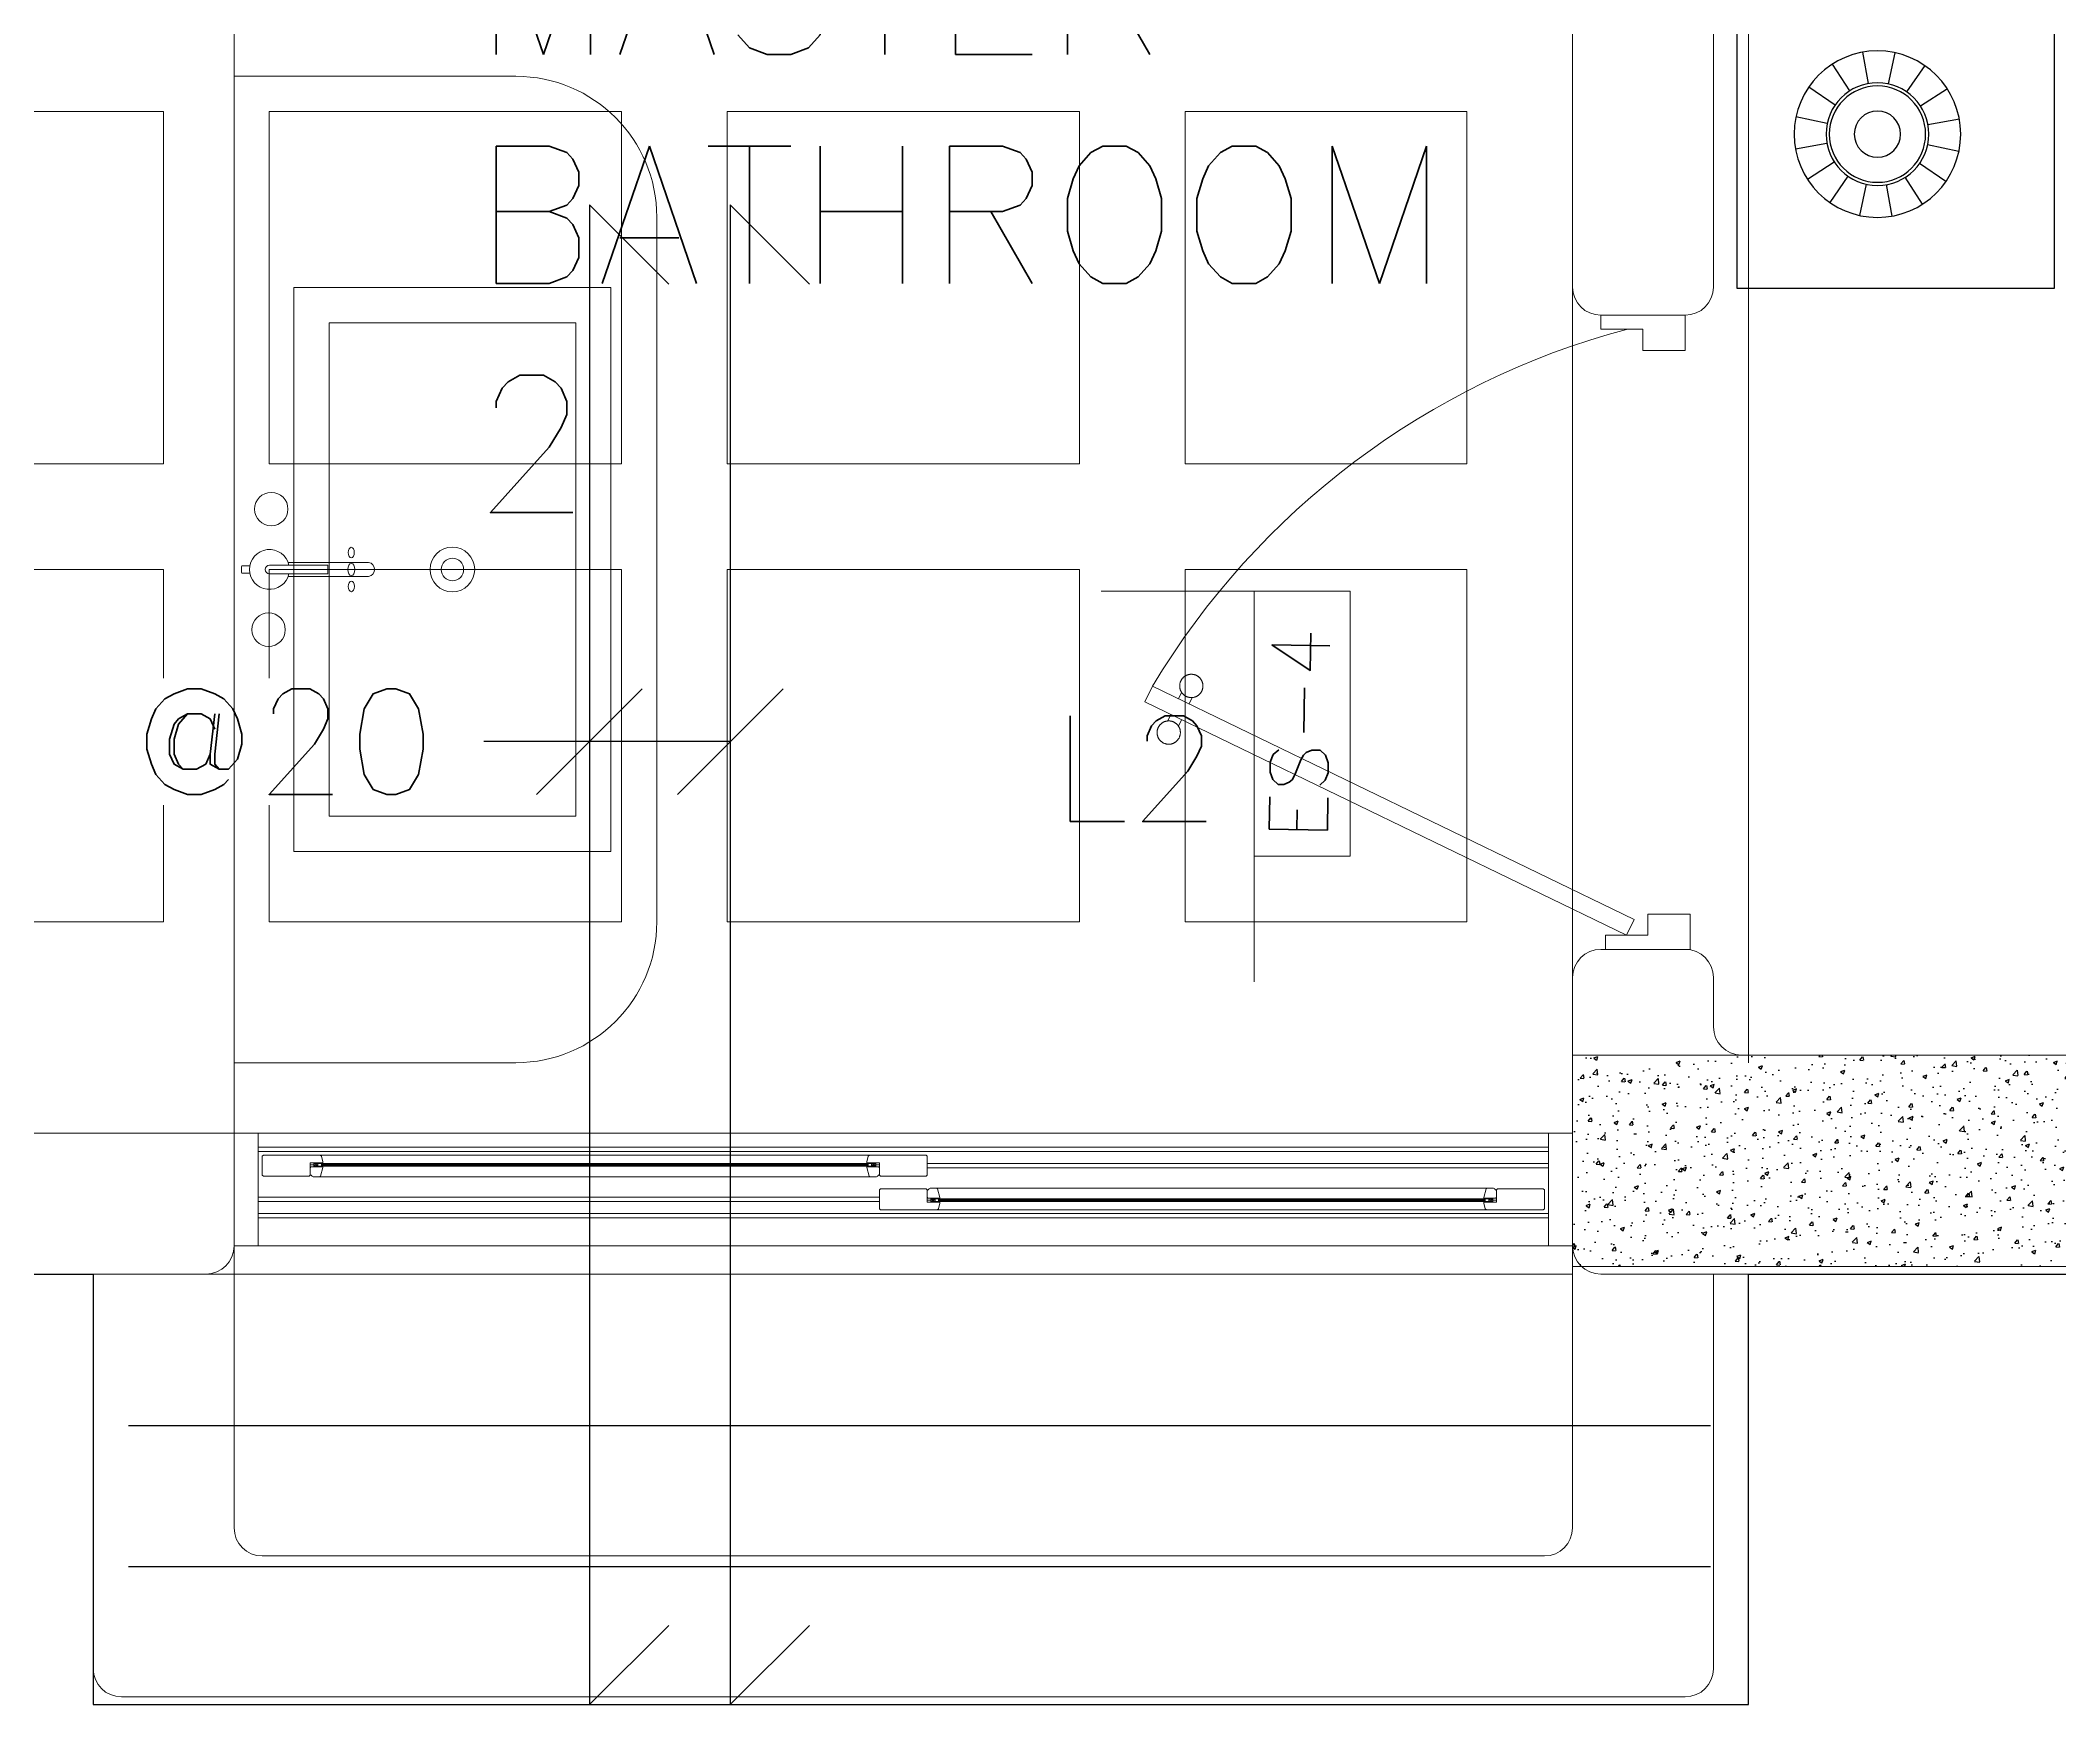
# Model space of a CAD drawing. Header units: metres. Extents: x -232 to 581, y 30 to 789.
# Drawn here: x 231.488 to 234.354, y 518.384 to 520.745 of the extents above; entities that cross this region are included whole.
import ezdxf

# ---------------------------------------------------------------- set-up
doc = ezdxf.new("R2010")
doc.units = ezdxf.units.M
doc.linetypes.add('HIDDEN', pattern=[9.525, 6.35, -3.175])
for name, color, linetype in [('1', 1, 'Continuous'), ('ACERO', 5, 'Continuous'), ('BP', 3, 'Continuous'), ('DIMTEXTO', 4, 'Continuous'), ('HATCH', 8, 'Continuous'), ('MOBILIARIOS', 252, 'Continuous')]:
    doc.layers.add(name, color=color, linetype=linetype)
for name, color, linetype, lineweight in [('A-DOOR', 35, 'Continuous', 5), ('A-WALL', 250, 'Continuous', 20), ('baños', 140, 'Continuous', 0), ('BOVEDILLA', 8, 'Continuous', 5), ('Columnas', 7, 'Continuous', 18), ('cristales', 131, 'Continuous', 0), ('muros bajitos', 252, 'Continuous', 5), ('textos', 7, 'Continuous', 0), ('VIGAS', 1, 'HIDDEN', 15)]:
    doc.layers.add(name, color=color, linetype=linetype, lineweight=lineweight)
doc.styles.add('SMPLEX', font='simplex.shx')
doc.styles.get("Standard").update_dxf_attribs({"font": 'arial.ttf'})

# ---------------------------------------------------------------- blocks, each defined once
blk = doc.blocks.new('_Oblique')
at = {"color": 0, "linetype": 'ByBlock', "lineweight": -2}
blk.add_line((-0.5, -0.5), (0.5, 0.5), dxfattribs=at)
blk = doc.blocks.new('*U247')
at = {"layer": 'BOVEDILLA'}
blk.add_lwpolyline([(-0.25, -0.25), (0.25, -0.25), (0.25, 0.25), (-0.25, 0.25)], close=True, dxfattribs=at)
blk = doc.blocks.new('*U249')
at = {"layer": 'BOVEDILLA'}
blk.add_lwpolyline([(-0.2, 0.25), (0.2, 0.25), (0.2, -0.25), (-0.2, -0.25)], close=True, dxfattribs=at)
blk = doc.blocks.new('planta de entrepiso 20.03')
at = {"layer": 'ACERO', "color": 18, "true_color": 0x000000}
for p, q in [((40.4089, -38.6117), (40.2964, -38.4992)), ((40.2964, -38.4992), (40.2964, -40.6277)), ((40.6089, -38.6117), (40.4964, -38.4992)), ((40.4964, -38.4992), (40.4964, -40.6277)), ((41.8878, -40.2322), (39.6422, -40.2322)), ((41.8878, -40.4322), (39.6422, -40.4322)), ((40.2964, -40.6277), (40.4089, -40.5152)), ((40.4964, -40.6277), (40.6089, -40.5152))]:
    blk.add_line(p, q, dxfattribs=at)
at = {"layer": 'BP', "color": 18, "ltscale": 0.2, "true_color": 0x000000}
for p, q in [((26.3887, -40.0168), (39.592, -40.0168)), ((39.592, -40.0168), (39.592, -40.6277)), ((41.942, -40.6277), (41.942, -40.0168)), ((41.942, -40.0168), (52.4188, -40.0168)), ((39.592, -40.6277), (41.942, -40.6277))]:
    blk.add_line(p, q, dxfattribs=at)
at = {"layer": 'DIMTEXTO', "color": 18, "true_color": 0x000000}
for p, q in [((40.2964, -39.1452), (40.2964, -39.411)), ((40.4964, -39.1452), (40.4964, -39.411)), ((40.2964, -39.261), (40.1464, -39.261)), ((40.4964, -39.261), (40.2964, -39.261))]:
    blk.add_line(p, q, dxfattribs=at)
at = {"layer": 'textos', "color": 18, "linetype": 'Continuous', "ltscale": 0.01, "true_color": 0x000000}
for p, q in [((41.3762, -39.0475), (41.0228, -39.0475)), ((41.2402, -39.6017), (41.2402, -39.0475)), ((41.3762, -39.0475), (41.2402, -39.0475)), ((41.2402, -39.0475), (41.2402, -39.4235)), ((41.3762, -39.4235), (41.3762, -39.0475)), ((41.2402, -39.4235), (41.3762, -39.4235))]:
    blk.add_line(p, q, dxfattribs=at)
at = {"layer": 'VIGAS', "color": 18, "true_color": 0x000000}
for p, q in [((41.692, -39.7168), (41.692, -34.2668)), ((41.942, -39.7168), (41.942, -34.2668)), ((41.692, -39.8168), (37.1897, -39.8168)), ((41.692, -40.0168), (37.1897, -40.0168))]:
    blk.add_line(p, q, dxfattribs=at)
at = {"layer": 'ACERO', "color": 18, "linetype": 'ByBlock', "lineweight": -2, "true_color": 0x000000, "transparency": 16777216}
for p in [(41.342, -38.6168), (41.342, -39.2668)]:
    blk.add_blockref('*U249', p, dxfattribs=at)
at = {"layer": 'BOVEDILLA', "color": 18, "linetype": 'ByBlock', "lineweight": -2, "true_color": 0x000000, "transparency": 16777216}
for p in [(39.442, -38.6168), (40.092, -38.6168), (40.742, -38.6168), (39.442, -39.2668), (40.092, -39.2668), (40.742, -39.2668)]:
    blk.add_blockref('*U247', p, dxfattribs=at)
at = {"layer": 'DIMTEXTO', "color": 18, "true_color": 0x000000, "xscale": 0.15, "yscale": 0.15, "zscale": 0.15, "rotation": 180}
blk.add_blockref('_Oblique', (40.2964, -39.261), dxfattribs=at)
at = {"layer": 'DIMTEXTO', "color": 18, "true_color": 0x000000, "xscale": 0.15, "yscale": 0.15, "zscale": 0.15}
blk.add_blockref('_Oblique', (40.4964, -39.261), dxfattribs=at)
at = {"layer": 'DIMTEXTO', "color": 18, "true_color": 0x000000, "style": 'SMPLEX'}
blk.add_text('L2', height=0.15, dxfattribs=at).set_placement((40.9531, -39.3744))
at = {"layer": 'textos', "color": 18, "true_color": 0x000000, "style": 'SMPLEX'}
blk.add_text('ES-4', height=0.0825, rotation=89.2226, dxfattribs=at).set_placement((41.3438, -39.4007))
at = {"layer": 'DIMTEXTO', "color": 18, "true_color": 0x000000, "insert": (39.8642, -39.261), "char_height": 0.15, "attachment_point": 5, "style": 'SMPLEX', "bg_fill": 3, "box_fill_scale": 1.1, "bg_fill_color": 256, "bg_fill_true_color": 13158600, "bg_fill_transparency": 0}
blk.add_mtext('\\A1;@20', dxfattribs=at)
blk = doc.blocks.new('A$Cb50f4bf1')
at = {"layer": 'MOBILIARIOS'}
for p, q in [((0.45, 0.45), (0, 0.45)), ((0, 0.45), (0, 0)), ((0.45, 0), (0.45, 0.45)), ((0.1635, 0.348), (0.1893, 0.3107)), ((0.2058, 0.3663), (0.2154, 0.322)), ((0.2519, 0.3671), (0.2438, 0.3224)), ((0.2948, 0.3501), (0.2703, 0.312)), ((0.328, 0.318), (0.2907, 0.2922)), ((0.1314, 0.3148), (0.1695, 0.2902)), ((0.1144, 0.2719), (0.1591, 0.2638)), ((0.3463, 0.2757), (0.302, 0.2661)), ((0.1152, 0.2258), (0.1595, 0.2353)), ((0.3471, 0.2296), (0.3025, 0.2377)), ((0.1335, 0.1834), (0.1708, 0.2092)), ((0.3301, 0.1867), (0.292, 0.2112)), ((0.1667, 0.1514), (0.1913, 0.1895)), ((0.2096, 0.1344), (0.2177, 0.179)), ((0.2557, 0.1352), (0.2462, 0.1795)), ((0.2981, 0.1535), (0.2723, 0.1908)), ((0, 0), (0.45, 0))]:
    blk.add_line(p, q, dxfattribs=at)
for radius in [0.1182, 0.0729, 0.0684, 0.0328]:
    blk.add_circle((0.2308, 0.2507), radius, dxfattribs=at)
blk = doc.blocks.new('P90')
at = {"layer": 'A-DOOR'}
for p, q in [((-0.0476, -0.8576), (0.6364, -0.5264)), ((0.5843, -0.5517), (0.58, -0.5427)), ((0.5992, -0.5445), (0.5949, -0.5355)), ((0.6473, -0.5489), (0.6364, -0.5264)), ((-0.0368, -0.88), (0.6473, -0.5489)), ((0.6101, -0.5669), (0.6144, -0.5759)), ((0.5952, -0.5741), (0.5995, -0.5831)), ((-0.0368, -0.88), (-0.0476, -0.8576))]:
    blk.add_line(p, q, dxfattribs=at)
for points in [[(-0.06, -0.02), (-0.06, -0.05), (-0.12, -0.05), (-0.12, 0), (0, 0), (0, -0.02)], [(-0.0668, -0.88), (-0.0668, -0.85), (-0.1268, -0.85), (-0.1268, -0.9), (-0.0068, -0.9), (-0.0068, -0.88)]]:
    blk.add_lwpolyline(points, close=True, dxfattribs=at)
blk.add_arc((-0.3259, -1.105), 1.1228, 31.0139, 75.0797, dxfattribs=at)
for points in [[(0.5812, -0.5096), (0.5857, -0.5096), (0.5933, -0.5141), (0.5977, -0.5218), (0.5977, -0.5306), (0.5933, -0.5383), (0.5856, -0.5427), (0.5767, -0.5427), (0.5691, -0.5383), (0.5647, -0.5306), (0.5647, -0.5217), (0.5691, -0.514), (0.5768, -0.5096), (0.5812, -0.5096)], [(0.6133, -0.5758), (0.6177, -0.5758), (0.6254, -0.5803), (0.6298, -0.5879), (0.6298, -0.5968), (0.6253, -0.6045), (0.6176, -0.6089), (0.6088, -0.6089), (0.6011, -0.6044), (0.5967, -0.5967), (0.5967, -0.5879), (0.6011, -0.5802), (0.6088, -0.5758), (0.6133, -0.5758)]]:
    blk.add_open_spline(points, degree=2, dxfattribs=at)
blk = doc.blocks.new('A$C8d867532')
at = {"layer": 'baños', "linetype": 'Continuous'}
blk.add_line((0.0395, 0.4062, 0), (0.1223, 0.4062, 0.0004), dxfattribs=at)
at = {"layer": 'baños'}
for points in [[(0.0743, 0.8), (0.5243, 0.8), (0.5243, 0), (0.0743, 0)], [(0.1243, 0.75), (0.4743, 0.75), (0.4743, 0.05), (0.1243, 0.05)]]:
    blk.add_lwpolyline(points, close=True, dxfattribs=at)
at = {"layer": 'baños', "linetype": 'Continuous'}
for points, elevation in [([(0.0114, 0.405), (0.0005, 0.405), (0, 0.4043), (0, 0.3957)], 0), ([(0.1223, 0.4062), (0.1223, 0.3939)], 0.0004), ([(0, 0.3957), (0.0005, 0.395), (0.0114, 0.395)], 0)]:
    blk.add_lwpolyline(points, dxfattribs=dict(at, elevation=elevation))
blk.add_lwpolyline([(0.0672, 0.3939, -9.082434), (0.0672, 0.4062)], format="xyb", dxfattribs=at)
at = {"layer": 'baños', "linetype": 'Continuous', "elevation": 0}
for points in [[(0.0333, 0.4, -0.385153), (0.0395, 0.4062), (0.0395, 0.4062)], [(0.0661, 0.4101), (0.1804, 0.4101, -0.363105), (0.1887, 0.4, -0.363105), (0.1804, 0.39), (0.0661, 0.39)], [(0.0333, 0.4, 0.385153), (0.0395, 0.3939), (0.0395, 0.3939)]]:
    blk.add_lwpolyline(points, format="xyb", dxfattribs=at)
at = {"layer": 'baños', "linetype": 'Continuous', "extrusion": (1.31781e-06, -1, -8.43443e-26), "elevation": -0.3939}
blk.add_lwpolyline([(0.1223, 0.0004), (0.0395, 0)], close=True, dxfattribs=at)
at = {"layer": 'baños', "linetype": 'Continuous'}
for centre, radius in [((0.0422, 0.4857), 0.0237), ((0.2993, 0.4), 0.0317), ((0.2993, 0.4), 0.0159), ((0.0384, 0.3146), 0.0237)]:
    blk.add_circle(centre, radius, dxfattribs=at)
at = {"layer": 'baños', "linetype": 'Continuous', "extrusion": (3.61622e-27, 8.43443e-26, -1)}
for centre, major_axis, ratio in [((0.1557, 0.424), (0.00005, -0.0075), 0.581577), ((0.1558, 0.4), (0, -0.0085), 0.599546), ((0.1558, 0.376), (0.00005, -0.0075), 0.581577)]:
    blk.add_ellipse(centre, major_axis=major_axis, ratio=ratio, dxfattribs=at)
at = {"layer": 'baños', "linetype": 'Continuous', "flags": 8}
for tag, p in [('TRADENAME', (0.1887, 0.4, 0)), ('MODELNUMBER', (0.1887, 0.4, 0)), ('MATERIAL', (0.1888, 0.4, 0)), ('PRODUCT', (0.1888, 0.4, 0))]:
    blk.add_attdef(tag, p, '', height=0.0000254, rotation=270.0001, dxfattribs=at)
at = {"layer": 'baños', "linetype": 'Continuous'}
for tag, p in [('MATERIAL', (0.299, 0.3999)), ('PRODUCT', (0.299, 0.3999)), ('TRADENAME', (0.2991, 0.3999)), ('MODELNUMBER', (0.2991, 0.3999))]:
    blk.add_attdef(tag, p, '', height=0.0000254, rotation=90.0001, dxfattribs=at)
blk = doc.blocks.new('A$C89702949')
at = {"layer": 'HATCH'}
h = blk.add_hatch(dxfattribs=at)
h.set_pattern_fill('AR-CONC', color=256, scale=0.00032)
h.set_pattern_definition([(50, (114.33107, 55.238796), (0.058299094, -0.005100507), [0.006096, -0.067056]), (355, (114.33107, 55.238796), (-0.011277895, 0.06113819), [0.0048768, -0.053644987]), (100.451445, (114.33593, 55.23837), (0.0470212, 0.05603768), [0.005180803, -0.056988878]), (46.1842, (114.33107, 55.25505), (0.086745293, -0.013453545), [0.009144, -0.100584]), (96.63556, (114.3383, 55.25393), (0.07596932, 0.07917636), [0.00777121, -0.085483395]), (351.18415, (114.33107, 55.25505), (0.07596932, 0.07917636), [0.00731519, -0.080467114]), (21, (114.3392, 55.25099), (0.048516605, -0.032724863), [0.006096, -0.067056]), (326, (114.3392, 55.25099), (0.01977665, 0.05894015), [0.0048768, -0.0536448]), (71.451445, (114.34324, 55.24826), (0.068293254, 0.026215286), [0.005180803, -0.05698878]), (37.5, (114.331071, 55.238796), (0.000988353, 0.0270576124), [0, -0.05299456, 0, -0.0544576, 0, -0.053848]), (7.5, (114.33107, 55.238796), (0.021382292, 0.032057784), [0, -0.03104896, 0, -0.05177536, 0, -0.0205232]), (327.5, (114.312946, 55.238796), (0.0433889905, -0.001833198), [0, -0.02032, 0, -0.0633984, 0, -0.0841248]), (317.5, (114.304818, 55.238796), (0.047401338, 0.008136477), [0, -0.026416, 0, -0.04210304, 0, -0.0597408])])
h.paths.add_polyline_path([(15.3, 0.3), (15.3, 0), (16.1, 0), (16.1, 0.3)])
at = {"layer": 'Columnas'}
blk.add_lwpolyline([(15.3, 0.3), (15.3, 0), (16.1, 0), (16.1, 0.3)], close=True, dxfattribs=at)
blk = doc.blocks.new('20.03.2026 LN 09 SEGUNDO NIVEL ARQ')
at = {"layer": 'A-DOOR', "color": 5}
for p, q in [((88.6959, -62.2986), (90.5959, -62.2986)), ((88.7299, -62.4586), (88.7299, -62.2986)), ((90.5619, -62.4586), (90.5619, -62.2986)), ((90.5959, -62.2986), (90.5959, -62.4586)), ((88.7299, -62.3186), (90.5619, -62.3186)), ((88.7299, -62.3246), (90.5619, -62.3246)), ((88.7359, -62.3311), (88.7374, -62.3296)), ((88.7359, -62.3581), (88.7359, -62.3311)), ((88.7374, -62.3296), (88.8181, -62.3296)), ((88.8214, -62.3406), (88.8039, -62.3406)), ((88.8039, -62.3406), (88.8039, -62.3581)), ((88.8039, -62.3436), (88.8089, -62.3436)), ((88.8039, -62.3436), (88.8089, -62.3436)), ((88.8089, -62.3416), (88.8149, -62.3456)), ((88.8089, -62.3456), (88.8149, -62.3416)), ((88.8181, -62.3296), (88.8199, -62.3311)), ((88.8181, -62.3296), (89.5978, -62.3296)), ((88.8199, -62.3311), (88.8219, -62.3391)), ((88.8219, -62.3401), (88.8214, -62.3406)), ((88.8219, -62.3391), (88.8219, -62.3401)), ((89.5959, -62.3311), (89.5939, -62.3391)), ((89.5939, -62.3391), (89.5939, -62.3401)), ((89.5939, -62.3401), (89.5944, -62.3406)), ((89.5944, -62.3406), (89.6119, -62.3406)), ((89.5978, -62.3296), (89.5959, -62.3311)), ((89.6784, -62.3296), (89.5978, -62.3296)), ((89.6069, -62.3416), (89.6009, -62.3456)), ((89.6069, -62.3456), (89.6009, -62.3416)), ((89.6119, -62.3436), (89.6069, -62.3436)), ((89.6119, -62.3436), (89.6069, -62.3436)), ((89.6119, -62.3406), (89.6119, -62.3581)), ((89.6799, -62.3311), (89.6784, -62.3296)), ((89.6799, -62.3581), (89.6799, -62.3311)), ((90.5619, -62.3416), (89.6799, -62.3416)), ((88.7374, -62.3596), (88.7359, -62.3581)), ((88.8024, -62.3596), (88.7374, -62.3596)), ((88.8039, -62.3581), (88.8024, -62.3596)), ((89.5987, -62.3606), (88.8172, -62.3606)), ((89.6119, -62.3581), (89.6134, -62.3596)), ((89.6134, -62.3596), (89.6784, -62.3596)), ((89.6799, -62.3581), (89.6784, -62.3596)), ((90.5619, -62.3476), (89.6799, -62.3476)), ((89.6119, -62.3896), (88.7299, -62.3896)), ((89.6119, -62.3956), (88.7299, -62.3956)), ((89.6134, -62.3776), (89.6119, -62.3791)), ((89.6119, -62.3791), (89.6119, -62.4061)), ((89.6784, -62.3776), (89.6134, -62.3776)), ((89.6799, -62.3791), (89.6784, -62.3776)), ((89.6799, -62.3966), (89.6799, -62.3791)), ((89.6799, -62.3936), (89.6849, -62.3936)), ((89.6799, -62.3936), (89.6849, -62.3936)), ((89.6974, -62.3966), (89.6799, -62.3966)), ((89.6849, -62.3956), (89.6909, -62.3916)), ((89.6849, -62.3916), (89.6909, -62.3956)), ((89.6932, -62.3766), (90.4747, -62.3766)), ((89.6959, -62.4062), (89.6979, -62.3981)), ((89.6979, -62.3971), (89.6974, -62.3966)), ((89.6979, -62.3981), (89.6979, -62.3971)), ((90.4699, -62.3971), (90.4704, -62.3966)), ((90.4699, -62.3981), (90.4699, -62.3971)), ((90.4719, -62.4062), (90.4699, -62.3981)), ((90.4704, -62.3966), (90.4879, -62.3966)), ((90.4829, -62.3956), (90.4769, -62.3916)), ((90.4829, -62.3916), (90.4769, -62.3956)), ((90.4879, -62.3936), (90.4829, -62.3936)), ((90.4879, -62.3936), (90.4829, -62.3936)), ((90.4879, -62.3791), (90.4894, -62.3776)), ((90.4879, -62.3966), (90.4879, -62.3791)), ((90.4894, -62.3776), (90.5544, -62.3776)), ((90.5544, -62.3776), (90.5559, -62.3791)), ((90.5559, -62.3791), (90.5559, -62.4061)), ((88.7299, -62.4126), (90.5619, -62.4126)), ((88.7299, -62.4186), (90.5619, -62.4186)), ((89.6119, -62.4061), (89.6134, -62.4076)), ((89.6134, -62.4076), (89.6941, -62.4076)), ((89.6941, -62.4076), (89.6959, -62.4062)), ((90.4738, -62.4076), (89.6941, -62.4076)), ((90.4738, -62.4076), (90.4719, -62.4062)), ((90.5544, -62.4076), (90.4738, -62.4076)), ((90.5559, -62.4061), (90.5544, -62.4076)), ((88.6959, -62.4586), (90.5959, -62.4586))]:
    blk.add_line(p, q, dxfattribs=at)
for points in [[(88.8039, -62.3436), (88.8089, -62.3436), (88.8089, -62.3436), (88.8039, -62.3436)], [(88.8089, -62.3416), (88.8149, -62.3416), (88.8149, -62.3456), (88.8089, -62.3456)], [(88.8089, -62.3456), (89.6069, -62.3456), (89.6069, -62.3416), (88.8089, -62.3416)], [(88.8089, -62.3416), (89.6069, -62.3416), (89.6069, -62.3456), (88.8089, -62.3456)], [(88.8214, -62.3406), (88.8094, -62.3406), (88.8094, -62.3416), (88.8214, -62.3416)], [(88.8149, -62.3416), (88.8199, -62.3416), (88.8199, -62.3456), (88.8149, -62.3456)], [(89.5944, -62.3406), (89.6064, -62.3406), (89.6064, -62.3416), (89.5944, -62.3416)], [(89.6009, -62.3416), (89.5959, -62.3416), (89.5959, -62.3456), (89.6009, -62.3456)], [(89.6069, -62.3416), (89.6009, -62.3416), (89.6009, -62.3456), (89.6069, -62.3456)], [(89.6119, -62.3436), (89.6069, -62.3436), (89.6069, -62.3436), (89.6119, -62.3436)], [(88.8214, -62.3456), (88.8094, -62.3456), (88.8094, -62.3466), (88.8214, -62.3466)], [(89.5944, -62.3456), (89.6064, -62.3456), (89.6064, -62.3466), (89.5944, -62.3466)], [(89.6799, -62.3936), (89.6849, -62.3936), (89.6849, -62.3936), (89.6799, -62.3936)], [(90.4829, -62.3916), (89.6849, -62.3916), (89.6849, -62.3956), (90.4829, -62.3956)], [(90.4829, -62.3956), (89.6849, -62.3956), (89.6849, -62.3916), (90.4829, -62.3916)], [(89.6849, -62.3956), (89.6909, -62.3956), (89.6909, -62.3916), (89.6849, -62.3916)], [(89.6974, -62.3916), (89.6854, -62.3916), (89.6854, -62.3906), (89.6974, -62.3906)], [(89.6974, -62.3966), (89.6854, -62.3966), (89.6854, -62.3956), (89.6974, -62.3956)], [(89.6909, -62.3956), (89.6959, -62.3956), (89.6959, -62.3916), (89.6909, -62.3916)], [(90.4704, -62.3916), (90.4824, -62.3916), (90.4824, -62.3906), (90.4704, -62.3906)], [(90.4704, -62.3966), (90.4824, -62.3966), (90.4824, -62.3956), (90.4704, -62.3956)], [(90.4769, -62.3956), (90.4719, -62.3956), (90.4719, -62.3916), (90.4769, -62.3916)], [(90.4829, -62.3956), (90.4769, -62.3956), (90.4769, -62.3916), (90.4829, -62.3916)], [(90.4879, -62.3936), (90.4829, -62.3936), (90.4829, -62.3936), (90.4879, -62.3936)]]:
    blk.add_lwpolyline(points, close=True, dxfattribs=at)
for points in [[(88.8061, -62.3591, 0.341999), (88.8041, -62.3576), (88.8039, -62.3573), (88.8039, -62.3476), (88.8049, -62.3466), (88.8219, -62.3466), (88.8219, -62.3471), (88.8186, -62.3595, -0.339454), (88.8172, -62.3606), (88.808, -62.3606, -0.341999)], [(89.6098, -62.3591, -0.341999), (89.6117, -62.3576), (89.6119, -62.3573), (89.6119, -62.3476), (89.6109, -62.3466), (89.5939, -62.3466), (89.5939, -62.3471), (89.5972, -62.3595, 0.339454), (89.5987, -62.3606), (89.6078, -62.3606, 0.341999)], [(89.6821, -62.3781, -0.341999), (89.6801, -62.3796), (89.6799, -62.38), (89.6799, -62.3896), (89.6809, -62.3906), (89.6979, -62.3906), (89.6979, -62.3901), (89.6946, -62.3777, 0.339454), (89.6932, -62.3766), (89.684, -62.3766, 0.341999)], [(90.4858, -62.3781, 0.341999), (90.4877, -62.3796), (90.4879, -62.38), (90.4879, -62.3896), (90.4869, -62.3906), (90.4699, -62.3906), (90.4699, -62.3901), (90.4732, -62.3777, -0.339454), (90.4747, -62.3766), (90.4838, -62.3766, -0.341999)]]:
    blk.add_lwpolyline(points, format="xyb", close=True, dxfattribs=at)
at = {"layer": 'A-WALL', "color": 5}
for p, q in [((90.7959, -61.0977), (90.7959, -57.8777)), ((90.5959, -58.8886), (90.5959, -61.0977)), ((88.6959, -59.9477), (88.6959, -62.4586)), ((90.6359, -61.1377), (90.7559, -61.1377)), ((90.6359, -62.0377), (90.7559, -62.0377)), ((90.5959, -62.0777), (90.5959, -62.4586)), ((90.7959, -62.0777), (90.7959, -62.1477)), ((88.6559, -62.4986), (87.7359, -62.4986)), ((91.781, -62.4986), (90.6359, -62.4986))]:
    blk.add_line(p, q, dxfattribs=at)
for centre, start, end in [((90.6359, -61.0977), 180, 270), ((90.7559, -61.0977), 270, 0), ((90.6359, -62.0777), 90, 180), ((90.7559, -62.0777), 0, 90), ((90.8359, -62.1477), 180, 270), ((88.6559, -62.4586), 270, 0), ((90.6359, -62.4586), 180, 270)]:
    blk.add_arc(centre, 0.04, start, end, dxfattribs=at)
at = {"layer": 'baños', "color": 5}
for p, q in [((89.0959, -60.7986), (88.6959, -60.7986)), ((89.2959, -60.9986), (89.2959, -61.9986)), ((89.0959, -62.1986), (88.6959, -62.1986))]:
    blk.add_line(p, q, dxfattribs=at)
for centre, start, end in [((89.0959, -60.9986), 0, 90), ((89.0959, -61.9986), 270, 0)]:
    blk.add_arc(centre, 0.2, start, end, dxfattribs=at)
at = {"layer": 'cristales', "color": 5, "const_width": 0.004}
for points in [[(88.8199, -62.3436), (89.5959, -62.3436)], [(90.4719, -62.3936), (89.6959, -62.3936)]]:
    blk.add_lwpolyline(points, dxfattribs=at)
at = {"layer": 'muros bajitos', "color": 5}
for p, q in [((88.6959, -62.4586), (88.6959, -62.8586)), ((90.5959, -62.4586), (90.5959, -62.8586)), ((88.4959, -62.4986), (88.4959, -63.0586)), ((90.7959, -62.4986), (90.7959, -63.0586)), ((90.5559, -62.8986), (88.7359, -62.8986)), ((90.7559, -63.0986), (88.5359, -63.0986))]:
    blk.add_line(p, q, dxfattribs=at)
for centre, start, end in [((88.7359, -62.8586), 180, 270), ((90.5559, -62.8586), 270, 0), ((88.5359, -63.0586), 180, 270), ((90.7559, -63.0586), 270, 0)]:
    blk.add_arc(centre, 0.04, start, end, dxfattribs=at)
at = {"color": 5}
blk.add_blockref('A$C89702949', (75.2959, -62.4877), dxfattribs=at)
at = {"layer": '1', "color": 5}
ref = blk.add_blockref('A$C8d867532', (88.7065, -61.8986), dxfattribs=at)
ref.add_attrib('MATERIAL', 'VITREOUS CHINA', (89.0055, -61.4985), dxfattribs={"layer": 'baños', "linetype": 'Continuous', "height": 0.0000254, "rotation": 270.0001})
ref.add_attrib('PRODUCT', 'BATHROOM SINK', (89.0055, -61.4985), dxfattribs={"layer": 'baños', "linetype": 'Continuous', "height": 0.0000254, "rotation": 270.0001})
ref.add_attrib('TRADENAME', 'VOX', (89.0056, -61.4987), dxfattribs={"layer": 'baños', "linetype": 'Continuous', "height": 0.0000254, "rotation": 270.0001})
ref.add_attrib('MODELNUMBER', 'K-5373', (89.0056, -61.4986), dxfattribs={"layer": 'baños', "linetype": 'Continuous', "height": 0.0000254, "rotation": 270.0001})
ref.add_attrib('MATERIAL', 'BRASS', (88.8953, -61.4987, 0), dxfattribs={"layer": 'baños', "linetype": 'Continuous', "height": 0.0000254, "rotation": 90.0001})
ref.add_attrib('PRODUCT', 'FAUCETS', (88.8953, -61.4988, 0), dxfattribs={"layer": 'baños', "linetype": 'Continuous', "height": 0.0000254, "rotation": 90.0001})
ref.add_attrib('TRADENAME', 'PURIST', (88.8952, -61.4987, 0), dxfattribs={"layer": 'baños', "linetype": 'Continuous', "height": 0.0000254, "rotation": 90.0001})
ref.add_attrib('MODELNUMBER', 'K-14404-4A', (88.8952, -61.4988, 0), dxfattribs={"layer": 'baños', "linetype": 'Continuous', "height": 0.0000254, "rotation": 90.0001})
at = {"layer": 'A-DOOR', "color": 5, "xscale": -1}
blk.add_blockref('P90', (90.6359, -61.1377), dxfattribs=at)
at = {"layer": 'MOBILIARIOS', "color": 5, "xscale": -1, "rotation": 90}
blk.add_blockref('A$Cb50f4bf1', (91.2794, -60.6499), dxfattribs=at)
at = {"layer": 'baños', "color": 5, "linetype": 'Continuous', "flags": 8}
for tag, p in [('MODELNUMBER', (83.7813, -42.9175, 0)), ('MATERIAL', (83.7813, -42.9176, 0)), ('PRODUCT', (83.7813, -42.9176, 0)), ('TRADENAME', (83.7813, -42.9176, 0)), ('MODELNUMBER', (84.956, -42.9175, 0)), ('TRADENAME', (84.956, -42.9176, 0)), ('MATERIAL', (84.956, -42.9176, 0)), ('PRODUCT', (84.956, -42.9176, 0))]:
    blk.add_attdef(tag, p, '', height=0.0000254, rotation=180.0001, dxfattribs=at)
at = {"layer": 'baños', "color": 5, "linetype": 'Continuous'}
for tag, p, rotation in [('TRADENAME', (85.8912, -56.9933), 180.0001), ('MODELNUMBER', (85.8912, -56.9934), 180.0001), ('MATERIAL', (85.8914, -56.9932), 180.0001), ('PRODUCT', (85.8914, -56.9933), 180.0001), ('MODELNUMBER', (86.6008, -56.9934), 179.9999), ('MATERIAL', (86.6008, -56.9932), 179.9999), ('PRODUCT', (86.6008, -56.9933), 179.9999), ('TRADENAME', (86.6008, -56.9933), 179.9999)]:
    blk.add_attdef(tag, p, '', height=0.0000254, rotation=rotation, dxfattribs=at)
at = {"layer": 'textos', "color": 5, "insert": (89.0347, -61.4178), "char_height": 0.195, "width": 1.854973, "attachment_point": 7}
blk.add_mtext('{\\Fromans|c0;MASTER BATHROOM\\P2}', dxfattribs=at)

msp = doc.modelspace()

# ---------------------------------------------------------------- block references
at = {"layer": 'Columnas'}
msp.add_blockref('planta de entrepiso 20.03', (191.9707, 559.0112), dxfattribs=at)

# ---------------------------------------------------------------- next in the draw order: block references
at = {"color": 1}
msp.add_blockref('20.03.2026 LN 09 SEGUNDO NIVEL ARQ', (143.0668, 581.4931), dxfattribs=at)

doc.saveas('drawing.dxf')
